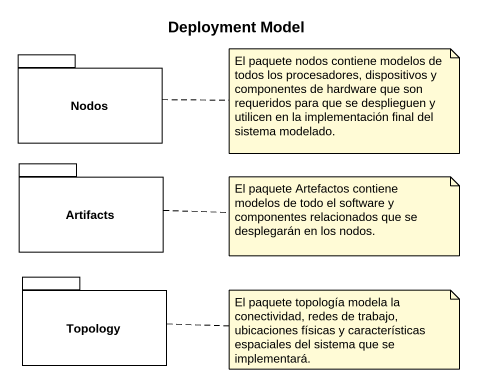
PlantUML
@startuml
title Deployment Model
package Nodos {
}
package Artifacts {
}
package Topology {
}
note right of Nodos : El paquete nodos contiene modelos de todos los procesadores, dispositivos y componentes de hardware que son requeridos para que se desplieguen y utilicen en la implementación final del sistema modelado.
note right of Artifacts : El paquete Artefactos contiene modelos de todo el software y componentes relacionados que se desplegarán en los nodos.
note right of Topology : El paquete topología modela la conectividad, redes de trabajo, ubicaciones físicas y características espaciales del sistema que se implementará.
@enduml
